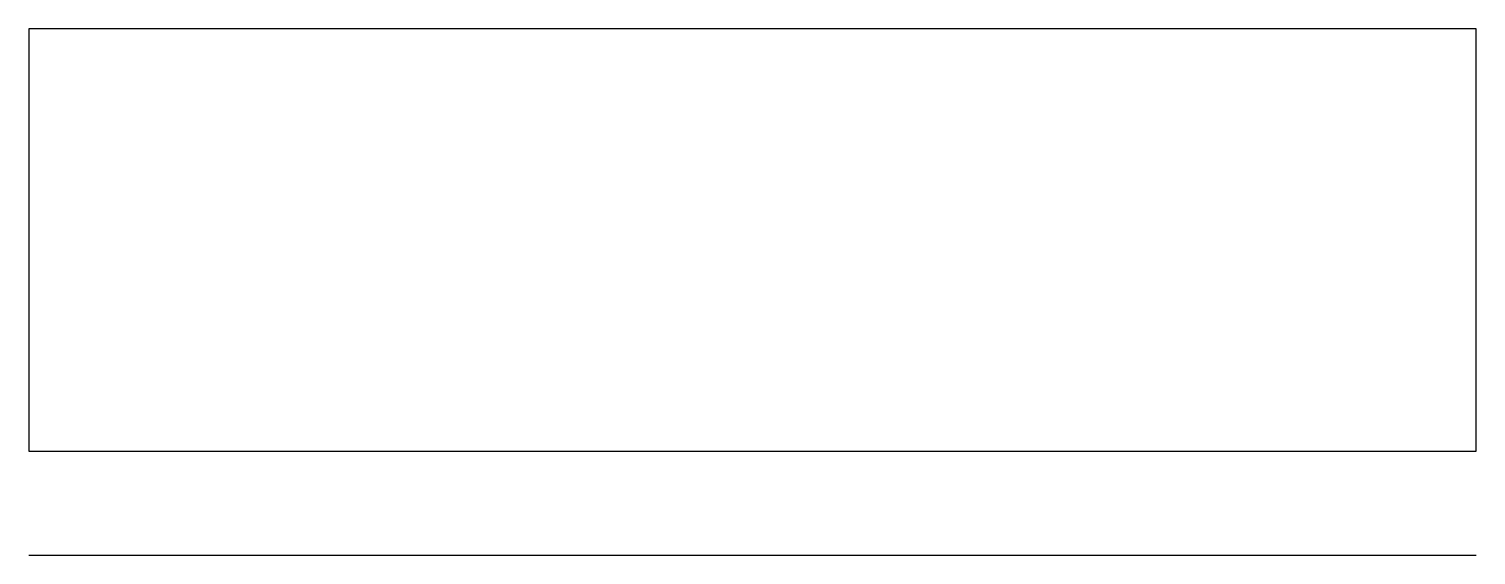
# Model space of a CAD drawing. Header units: metres. Extents: x 4041 to 4459, y 2251 to 2403.
import ezdxf

# ---------------------------------------------------------------- set-up
doc = ezdxf.new("R2010")
doc.units = ezdxf.units.M

msp = doc.modelspace()

# ---------------------------------------------------------------- linework, layer by layer
at = {"layer": 'COTA'}
msp.add_line((4041.07, 2250.94), (4459.07, 2250.94), dxfattribs=at)
at = {"layer": 'PAINEIS'}
msp.add_lwpolyline([(4041.07, 2280.94), (4459.07, 2280.94), (4459.07, 2402.94), (4041.07, 2402.94)], close=True, dxfattribs=at)

doc.saveas('drawing.dxf')
